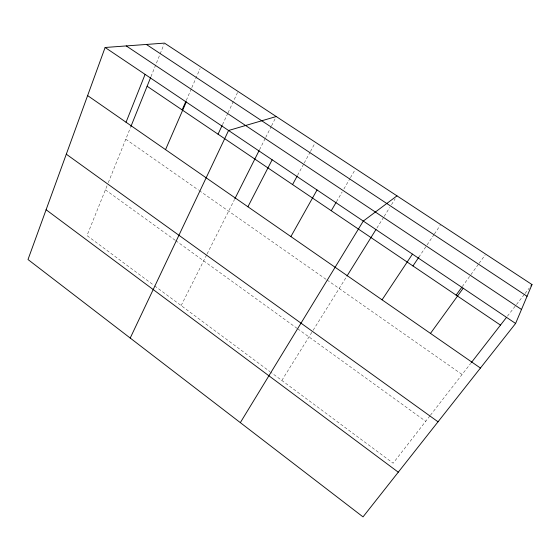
<?xml version="1.0" encoding="UTF-8"?>
<svg xmlns="http://www.w3.org/2000/svg" width="560" height="560" viewBox="0 0 560 560"><rect width="100%" height="100%" fill="white"/><g stroke="black" fill="none" stroke-linecap="round" stroke-linejoin="round"><path stroke-width="0.42" stroke-dasharray="2.8 2.1" d="M107.016 185.829L86.989 235.571L153.944 285.355M108.304 182.623L130.543 127.393M150.976 76.657L164.164 43.911M186.291 100.373L191.471 88.445M191.814 87.647L200.109 68.558M222.488 124.684L227.668 113.603M228.039 112.812L237.664 92.225M181.146 305.578L206.717 254.744M207.095 253.981L234.479 199.549M259.511 149.779L265.342 138.18M265.734 137.41L271.18 126.581M271.565 125.811L275.849 117.299M297.556 175.336L303.793 163.807M304.206 163.037L310.03 152.278M310.443 151.508L315.014 143.052M336.497 201.719L342.16 191.968M343.903 188.972L350.007 178.465M350.441 177.716L354.795 170.212M281.827 380.443L312.676 331.002M313.138 330.26L346.514 276.759M376.901 228.046L383.747 217.077M384.202 216.342L389.683 207.564M391.51 204.638L395.157 198.786M418.81 257.243L426.601 245.637M427.091 244.909L433.909 234.752M434.399 234.031L440.244 225.323M462.245 286.643L470.407 275.345M470.918 274.638L478.569 264.04M479.08 263.333L485.205 254.856M429.912 415.898L393.134 463.211L270.62 372.113M430.43 415.226L470.687 363.44M507.423 316.176L515.977 305.179M516.509 304.493L524.524 294.182M525.056 293.496L529.326 287.994M125.79 139.202L198.555 190.106M199.269 190.61L326.368 279.531M327.075 280.028L462.098 374.486M105.399 189.84L175.035 240.156M175.735 240.66L296.996 328.279M297.696 328.783L425.719 421.288M154.644 285.873L269.92 371.588"/><path stroke-width="0.84" d="M105.112 47.488L28 259.525L363.02 516.887L515.599 323.463L532 284.564L164.479 43.113L105.112 47.488L515.599 323.463M126.049 122.248L145.103 74.375M130.865 126.602L150.654 77.455M182.147 109.921L185.948 101.171M165.543 149.639L186.235 102.032M218.043 134.19L222.117 125.482M130.221 338.051L228.571 130.494L276.234 116.529M234.864 198.772L259.119 150.556M247.912 206.773L272.153 159.789M292.572 184.562L297.143 176.106M290.885 236.579L317.037 189.973M331.268 210.721L336.056 202.468M240.324 422.632L363.293 221.067L396.984 195.86M346.976 276.024L375.991 229.509M382.067 299.824L412.447 254.114M412.965 265.951L418.81 257.243M456.12 295.12L461.734 287.35M430.479 333.403L463.19 288.232M471.226 362.747L506.359 317.548M530.929 285.936L532 284.564M146.377 44.443L527.051 296.296M126.252 45.927L521.5 309.47M147.112 86.24L500.479 325.108M87.619 95.592L480.431 368.053M66.304 154.189L438.032 421.799M46.102 209.748L398.279 472.192"/></g></svg>
